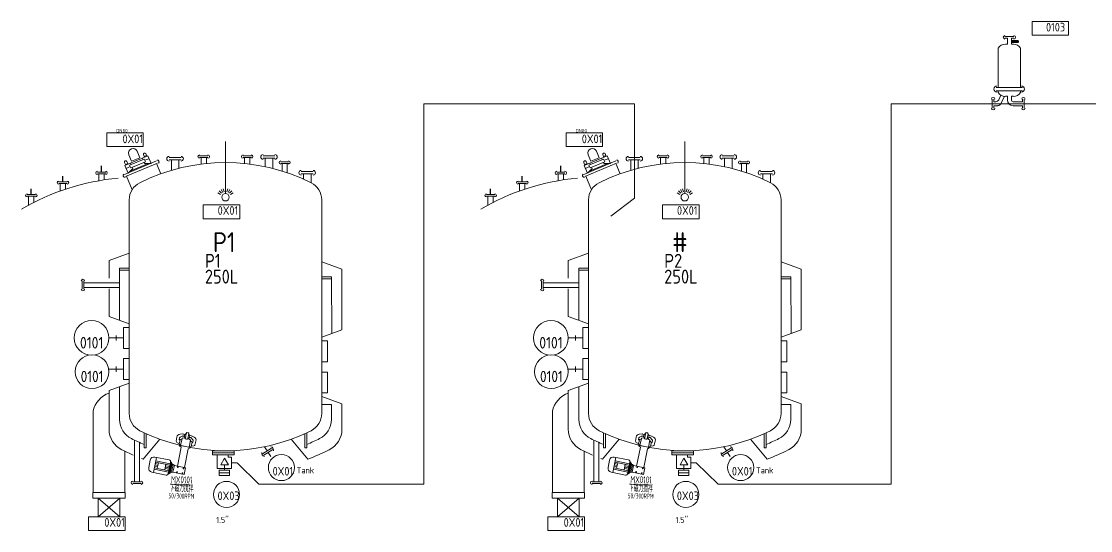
# Model space of a CAD drawing. Header units: millimetres. Extents: x -68339142 to 208, y -167 to 82456658.
# Drawn here: x -68335779 to -68334672, y 82456008 to 82456535 of the extents above; entities that cross this region are included whole.
import ezdxf
from ezdxf.enums import TextEntityAlignment as Align

# ---------------------------------------------------------------- set-up
doc = ezdxf.new("R2010")
doc.units = ezdxf.units.MM
doc.header["$MEASUREMENT"] = 0
for name, color, linetype, lineweight in [('YD_电气部件', 150, 'Continuous', 0), ('YD_设备', 210, 'Continuous', 0), ('图层00物料管路PR', 6, 'Continuous', 15), ('图层01注射用水WFI', 3, 'Continuous', 5), ('图层15动态设备', 7, 'Continuous', 9), ('图层35电气部件', 151, 'Continuous', 0)]:
    doc.layers.add(name, color=color, linetype=linetype, lineweight=lineweight)
doc.styles.add('GB', font='gbenor.shx', dxfattribs={"width": 0.8, "bigfont": 'gbcbig.shx'})
doc.styles.get("Standard").update_dxf_attribs({"font": 'gbenor.shx', "bigfont": 'gbcbig.shx'})

# ---------------------------------------------------------------- blocks, each defined once
blk = doc.blocks.new('液体过滤器1')
at = {"color": 7, "lineweight": 9}
for p, q in [((4.7, -0.1), (-4.5, -0.1)), ((-1.9, -1.9), (-4.5, -1.9)), ((-1.9, -8.2), (-4, -8.2)), ((-1.9, -1.9), (-1.9, -8.2)), ((2.1, -8.2), (2.1, -1.9)), ((4.7, -1.9), (2.1, -1.9)), ((2.1, -4.2), (8.8, -4.2)), ((2.1, -6.3), (3.1, -4.2)), ((9.6, -4.8), (2.1, -4.8)), ((9.6, -5.8), (2.1, -5.8)), ((2.1, -6.3), (8.8, -6.3)), ((4.2, -8.2), (2.1, -8.2)), ((4, -6.3), (3.1, -4.2)), ((4, -6.3), (5, -4.2)), ((5.9, -6.3), (5, -4.2)), ((6.9, -4.2), (5.9, -6.3)), ((7.8, -6.3), (6.9, -4.2)), ((7.8, -6.3), (8.8, -4.2)), ((9.6, -4.8), (8.8, -4.2)), ((9.6, -5.8), (8.8, -6.3)), ((9.6, -4.8), (9.6, -5.8)), ((-11.5, -12.2), (-11.5, -52.9)), ((11.7, -52.9), (11.7, -12.2)), ((13.7, -52.9), (-13.6, -52.9)), ((-17.7, -74.4), (-17.7, -65.1)), ((-15.9, -67.7), (-15.9, -65.1)), ((-13.6, -56.3), (13.7, -56.3)), ((-11.5, -58.1), (-11.5, -56.3)), ((-10.8, -65.7), (-8.7, -60.9)), ((-8.7, -69.8), (-5, -62.1)), ((-4, -62.1), (-1.9, -62.1)), ((-1.9, -65.9), (-1.9, -62.1)), ((2.1, -62.1), (2.1, -66)), ((2.1, -62.1), (4.2, -62.1)), ((11.7, -58.1), (11.7, -56.3)), ((13.6, -67.7), (13.6, -65.1)), ((15.5, -74.4), (15.5, -65.1)), ((-14, -67.7), (-15.9, -67.7)), ((-15.9, -74.4), (-15.9, -71.8)), ((-15.9, -71.8), (-11.9, -71.8)), ((3.9, -67.7), (13.6, -67.7)), ((13.6, -71.8), (3.9, -71.8)), ((13.6, -74.4), (13.6, -71.8))]:
    blk.add_line(p, q, dxfattribs=at)
at = {"color": 1, "linetype": 'ByBlock', "lineweight": 9}
blk.add_lwpolyline([(61.4, 1.1), (23.6, 1.1), (23.6, 15.5), (61.4, 15.5)], close=True, dxfattribs=at)
at = {"color": 7, "lineweight": 9}
for centre, radius, start, end in [((-4.5, -1), 1.81, 90, 270), ((4.7, -1), 1.81, 270, 90), ((-4.4, -16.4), 8.28, 87.2625, 149.5248), ((4.6, -16.4), 8.28, 30.475, 92.7375), ((-12.8, -54.6), 3.1, 90, 270), ((12.6, -54.6), 3.1, 270, 90), ((-16.8, -65.1), 1.81, 0, 180), ((-14, -64.3), 3.46, 270, 335.4952), ((-4.4, -53.9), 8.28, 210.475, 272.7375), ((3.9, -65.9), 5.88, 180, 270), ((3.9, -66), 1.73, 180, 270), ((4.5, -53.9), 8.28, 267.2625, 329.525), ((14.6, -65.1), 1.81, 0, 180), ((-16.8, -74.4), 1.81, 180, 0), ((-11.9, -68.3), 3.46, 270, 334.3918), ((14.6, -74.4), 1.81, 180, 0)]:
    blk.add_arc(centre, radius, start, end, dxfattribs=at)
at = {"color": 1, "linetype": 'ByBlock', "lineweight": 9}
for tag, p, height, flags in [('YQJ_CODE', (24.2, 5), 9, 2), ('YQJ_ITEMID', (12.4, -14.6), 5, 1), ('YQJ_CLASS_NAME', (12.8, -20.1), 5, 1)]:
    blk.add_attdef(tag, p, '', height=height, dxfattribs=dict(at, flags=flags))
for tag, p, height in [('YQJ_NO', (38, 5), 9), ('尺寸', (26.2, -9.8), 6.3)]:
    blk.add_attdef(tag, p, '', height=height, dxfattribs=at)
blk = doc.blocks.new('*U608')
at = {"color": 0, "linetype": 'ByBlock', "lineweight": 9}
for p, q in [((9, -2), (-13.5, -2)), ((-8.6, -18.4), (-8.6, -4.1)), ((-8.6, -4.1), (2.7, -4.1)), ((2.7, -6.6), (2.7, -4.1)), ((6.3, -6.6), (2.7, -6.6)), ((6.3, -18.4), (6.3, -6.6)), ((-8.6, -18.4), (6.3, -18.4)), ((-6.5, -25.5), (-6.5, -20.1)), ((-6.5, -20.1), (4.2, -20.1)), ((-1.1, -20.1), (-1.1, -14.6)), ((4.2, -25.5), (4.2, -20.1)), ((11.9, -12.5), (6.3, -12.5)), ((-6.5, -22.8), (4.2, -22.8)), ((-6.5, -25.5), (4.2, -25.5))]:
    blk.add_line(p, q, dxfattribs=at)
for points in [[(9, 0), (-13.5, 0), (-13.5, -4.1), (9, -4.1)], [(-1, -7.8), (3, -14.6), (-4.9, -14.6)]]:
    blk.add_lwpolyline(points, close=True, dxfattribs=at)
at = {"color": 1, "linetype": 'ByBlock', "lineweight": 9}
blk.add_circle((1.1, -45.2), 13.5, dxfattribs=at)
for tag, p, height, flags in [('YQJ_ITEMID', (12.3, -9.3), 5, 1), ('YQJ_CLASS_NAME', (12.3, -15), 5, 1), ('供电电源', (13.4, -26.4), 5, 1), ('品牌', (13.5, -20.6), 5, 1), ('控制方式', (13.7, -33.1), 5, 1), ('YQJ_CODE', (-5.1, -42.8), 9, 2), ('输出信号类型2', (14, -46.4), 5, 1), ('输出信号类型1', (14.2, -39.4), 5, 1)]:
    blk.add_attdef(tag, p, '', height=height, dxfattribs=dict(at, flags=flags))
for tag, p, height in [('YQJ_NO', (-8.2, -51.1), 9), ('尺寸', (-9.6, -74.7), 6.3)]:
    blk.add_attdef(tag, p, '', height=height, dxfattribs=at)
blk = doc.blocks.new('*U584')
at = {"color": 0}
for p, q in [((2.7, -4.2), (0, 0)), ((-2, -7.2), (7.3, -1.3)), ((-0.9, -8.8), (8.4, -3)), ((3.7, -5.9), (6.4, -10.1))]:
    blk.add_line(p, q, dxfattribs=at)
for centre, start, end in [((0.6, -6.7), 166.5038, 255.8056), ((5.8, -3.4), 348.764, 78.0657)]:
    blk.add_arc(centre, 3.47, start, end, dxfattribs=at)
blk = doc.blocks.new('*U616')
at = {"color": 1, "linetype": 'ByBlock', "lineweight": 9}
blk.add_circle((13.5, 0), 13.5, dxfattribs=at)
at = {"color": 1, "linetype": 'ByBlock', "lineweight": 9, "flags": 1}
for tag, p in [('YQJ_ITEMID', (24.4, 8)), ('YQJ_CLASS_NAME', (24.4, 3.7)), ('供电电源', (24.9, -5.2)), ('品牌', (24.8, -0.7)), ('量程上限', (24.8, -14.9)), ('控制方式', (25, -10)), ('输入信号类型1', (24.6, -25.3)), ('量程下限', (24.6, -20)), ('输入信号类型2', (24.4, -30.5))]:
    blk.add_attdef(tag, p, '', height=5, dxfattribs=at)
at = {"color": 1, "linetype": 'ByBlock', "lineweight": 13}
blk.add_attdef('YQJ_NO', (4.4, -8.3), '', height=9, dxfattribs=at)
at = {"color": 1, "linetype": 'ByBlock', "lineweight": 13, "flags": 2}
blk.add_attdef('YQJ_CODE', (7.2, -0.4), '', height=9, dxfattribs=at)
at = {"color": 1, "linetype": 'ByBlock', "lineweight": 9}
blk.add_attdef('尺寸', (29.4, -6), '', height=6.3, dxfattribs=at)
blk = doc.blocks.new('三层罐')
at = {"linetype": 'ByBlock', "lineweight": 5}
for p, q in [((-47.66, 134.03), (-69.69, 124.68)), ((-47.66, 134.03), (-69.69, 124.68)), ((-30.71, 136.39), (-38.91, 136.39)), ((-30.71, 134.75), (-38.91, 134.75)), ((-37.21, 134.77), (-37.21, 127.59)), ((-32.17, 134.77), (-32.17, 128.95)), ((-12.13, 137.66), (-17.87, 137.66)), ((-12.13, 136.51), (-17.87, 136.51)), ((-16.84, 136.51), (-16.84, 131.83)), ((-13.16, 136.51), (-13.16, 132.25)), ((17.87, 137.66), (12.13, 137.66)), ((17.87, 136.51), (12.13, 136.51)), ((13.16, 136.51), (13.16, 132.25)), ((16.84, 136.51), (16.84, 131.83)), ((25.9, 137.66), (34.1, 137.66)), ((34.1, 136.02), (25.9, 136.02)), ((27.37, 136.02), (27.37, 130.05)), ((32.63, 136.02), (32.63, 128.84)), ((38.13, 133.5), (43.59, 133.5)), ((-82.71, 126.4), (-88.45, 126.4)), ((-47.05, 132.61), (-69.08, 123.26)), ((-47.7, 132.33), (-44.63, 125.19)), ((38.17, 132.26), (43.64, 132.26)), ((39.15, 132.26), (39.15, 127.01)), ((42.66, 132.26), (42.66, 125.87)), ((52.34, 126.72), (60.54, 126.72)), ((-109.32, 119.64), (-115.05, 119.64)), ((-109.32, 118.49), (-115.05, 118.49)), ((-114.02, 118.49), (-114.02, 113.32)), ((-110.35, 118.49), (-110.35, 114.6)), ((-82.71, 125.25), (-88.45, 125.25)), ((-87.42, 125.25), (-87.42, 120.48)), ((-83.74, 125.25), (-83.74, 120.94)), ((-68.43, 123.54), (-64.46, 114.16)), ((60.54, 125.08), (52.34, 125.08)), ((53.81, 125.08), (53.81, 121.52)), ((59.07, 125.08), (59.07, 119.06)), ((-131.17, 110.89), (-136.91, 110.89)), ((-131.17, 109.74), (-136.91, 109.74)), ((-135.88, 109.74), (-135.88, 103.51)), ((-132.2, 109.74), (-132.2, 105.46)), ((-66.45, 107.12), (-66.45, -40.18)), ((66.45, 107.12), (66.45, 107.16)), ((66.45, 107.12), (66.45, -40.18)), ((66.45, 97.55), (66.45, 97.58)), ((-66.45, 70.43), (-80.41, 65.35)), ((-80.41, 65.35), (-80.41, 53.12)), ((-73.1, 60.06), (-73.1, 24.05)), ((-73.1, 60.06), (-66.45, 60.06)), ((66.45, 64.39), (80.41, 59.31)), ((80.41, 59.31), (80.41, 17.45)), ((-73.1, 58.62), (-66.45, 58.62)), ((73.1, 54.01), (66.45, 54.01)), ((73.1, 52.58), (66.45, 52.58)), ((73.1, 54.01), (73.43, 14.91)), ((-99.03, 51.24), (-99.03, 45.5)), ((-97.88, 51.24), (-97.88, 45.5)), ((-97.88, 50.04), (-73.1, 50.04)), ((-97.88, 46.71), (-73.1, 46.71)), ((-80.41, 45.84), (-80.41, 26.71)), ((-66.45, 21.63), (-80.41, 26.71)), ((-70.42, 19.12), (-70.42, 4.69)), ((-66.45, 19.12), (-70.42, 19.12)), ((66.45, 12.37), (80.41, 17.45)), ((66.45, 9.87), (70.42, 9.87)), ((66.45, 9.87), (70.42, 9.87)), ((70.42, 9.87), (70.42, -4.56)), ((70.42, 9.87), (70.42, -4.56)), ((70.42, 9.87), (70.42, -4.56)), ((70.42, 9.87), (70.42, -4.56)), ((-66.45, 4.69), (-70.42, 4.69)), ((-70.42, -16.83), (-70.42, -2.4)), ((-66.45, -2.4), (-70.42, -2.4)), ((66.45, -4.56), (70.42, -4.56)), ((66.45, -4.56), (70.42, -4.56)), ((66.45, -11.66), (70.42, -11.66)), ((66.45, -11.66), (70.42, -11.66)), ((70.42, -26.09), (70.42, -11.66)), ((70.42, -26.09), (70.42, -11.66)), ((70.42, -26.09), (70.42, -11.66)), ((70.42, -26.09), (70.42, -11.66)), ((-66.45, -19.34), (-80.41, -24.42)), ((-73.1, -21.76), (-73.1, -44.49)), ((-66.45, -16.83), (-70.42, -16.83)), ((-80.41, -24.42), (-80.41, -50.99)), ((66.45, -26.09), (70.42, -26.09)), ((66.45, -26.09), (70.42, -26.09)), ((66.45, -28.6), (80.41, -33.68)), ((-80.41, -35.63), (-80.41, -50.95)), ((-73.1, -35.97), (-73.1, -44.46)), ((66.45, -34.01), (73.1, -34.01)), ((73.1, -34.01), (73.1, -44.46)), ((73.1, -34.01), (73.1, -44.46)), ((80.41, -33.68), (80.41, -50.95)), ((-91.38, -38.68), (-91.38, -94.86)), ((66.45, -40.18), (66.45, -40.21)), ((66.45, -40.18), (66.45, -40.21)), ((-80.41, -50.95), (-80.41, -50.99)), ((-62.79, -87.49), (-62.79, -58.65)), ((-45.42, -57.96), (-56.76, -71.8)), ((-56.22, -53.49), (-56.22, -64.03)), ((-54.81, -54.14), (-54.81, -64.03)), ((45.42, -57.96), (56.76, -71.8)), ((54.81, -54.14), (54.81, -64.03)), ((56.22, -53.49), (56.22, -64.03)), ((-69.43, -66.39), (-69.43, -94.86)), ((-59.46, -87.49), (-59.46, -60.16)), ((-56.22, -64.03), (-54.81, -64.03)), ((56.22, -64.03), (54.81, -64.03)), ((-58.26, -87.49), (-64, -87.49)), ((-58.4, -87.49), (-63.86, -87.49)), ((-62.79, -87.49), (-59.46, -87.49)), ((-69.32, -94.86), (-91.49, -94.86)), ((-91.49, -94.86), (-91.49, -98.67)), ((-69.43, -94.86), (-91.38, -94.86)), ((-69.32, -94.86), (-69.32, -98.67)), ((-58.26, -88.64), (-64, -88.64)), ((-69.32, -98.67), (-91.49, -98.67))]:
    blk.add_line(p, q, dxfattribs=at)
for p, q in [((-85.58, 126.4), (-85.58, 130.58)), ((-112.18, 119.64), (-112.18, 123.51)), ((-134.04, 110.89), (-134.04, 114.76))]:
    blk.add_line(p, q)
for centre, radius, start, end in [((0, 0), 132.9, 63.6122, 116.3878), ((-47.18, 133.39), 1.31, 315.7008, 90.2992), ((-38.91, 135.57), 1.61, 90, 270), ((-30.71, 135.57), 1.61, 270, 90), ((-17.87, 137.08), 1.12, 90, 270), ((-12.13, 137.08), 1.12, 270, 90), ((12.13, 137.08), 1.12, 90, 270), ((17.87, 137.08), 1.12, 270, 90), ((25.9, 136.84), 1.61, 90, 270), ((34.1, 136.84), 1.61, 270, 90), ((38.13, 132.95), 1.07, 90, 270), ((43.59, 132.95), 1.07, 270, 90), ((-88.45, 125.83), 1.12, 90, 270), ((-82.71, 125.83), 1.12, 270, 90), ((52.34, 125.9), 1.61, 90, 270), ((60.54, 125.9), 1.61, 270, 90), ((-115.05, 119.07), 1.12, 90, 270), ((-109.32, 119.07), 1.12, 270, 90), ((-69.32, 124), 1.31, 135.7008, 270.2992), ((-53.16, 107.15), 13.29, 116.3878, 180), ((53.16, 107.15), 13.29, 0, 63.6122), ((-136.91, 110.31), 1.12, 90, 270), ((-131.17, 110.31), 1.12, 270, 90), ((-98.45, 51.24), 1.12, 0, 180), ((-98.45, 45.5), 1.12, 180, 0), ((-74.67, -42.2), 17.08, 109.6329, 168.09592), ((-53.16, -40.21), 13.29, 180, 243.6122), ((-53.16, -40.21), 13.29, 180, 243.6122), ((53.16, -40.21), 13.29, 296.3878, 0), ((-64.33, -50.99), 16.08, 180, 243.6122), ((-58.48, -44.49), 14.62, 180, 243.6122), ((58.48, -44.49), 14.62, 296.3878, 0), ((64.33, -50.99), 16.08, 296.3878, 0), ((0, 73.38), 146.19, 243.6122, 247.38373), ((0, 66.94), 132.9, 243.6122, 296.3878), ((0, 73.38), 146.19, 292.61627, 296.3878), ((0, 78.66), 160.81, 243.6122, 246.69135), ((0, 78.66), 160.81, 290.66691, 296.3878), ((0, 78.66), 160.81, 248.87914, 249.33309), ((-64, -88.07), 1.12, 90, 270), ((-58.26, -88.07), 1.12, 270, 90)]:
    blk.add_arc(centre, radius, start, end, dxfattribs=at)
at = {"lineweight": 9}
blk.add_arc((-59.81, -36.64), 159.47, 95.15932, 120.56744, dxfattribs=at)
at = {"color": 1, "linetype": 'ByBlock', "lineweight": 9, "flags": 2}
blk.add_attdef('YQJ_CODE', (-16.08, 71.07), '', height=13.75, dxfattribs=at)
at = {"color": 1, "linetype": 'ByBlock', "lineweight": 9}
for tag, p, height in [('YQJ_NO', (-8.64, 71.12), 13.75), ('名称', (-14.15, 60.31), 9.62), ('规格', (-14.21, 49.41), 9.62), ('压力', (-13.99, 37.55), 9.62)]:
    blk.add_attdef(tag, p, '', height=height, dxfattribs=at)
blk = doc.blocks.new('*U593')
at = {"color": 7}
for p, q in [((-14.8, 1.9), (8.9, 12)), ((8.9, 12), (12.3, 4)), ((-14.8, 1.9), (-11.4, -6.1)), ((-9.3, 0.8), (-13.5, -1)), ((9.3, 4), (-9.3, -4)), ((-9, 4.4), (-8.3, 2.8)), ((-7.2, 0.1), (-6.6, -1.2)), ((3.1, 9.5), (3.8, 8)), ((4.9, 5.3), (5.5, 4)), ((12.3, 4), (5.5, 4)), ((10.1, 9), (5.9, 7.3)), ((-11.4, -6.1), (-6.6, -1.2))]:
    blk.add_line(p, q, dxfattribs=at)
at = {"color": 1, "linetype": 'ByBlock', "lineweight": 9}
blk.add_lwpolyline([(-33.6, 35.9), (4.2, 35.9), (4.2, 21.5), (-33.6, 21.5)], close=True, dxfattribs=at)
at = {"color": 7}
for points in [[(-10.7, 13.1), (-7.8, 6.4), (0.8, 10), (-2, 16.8)], [(4.4, 13.2), (5.2, 11.3), (7.6, 12.3), (6.8, 14.2)], [(-15.1, 5), (-14.3, 3.1), (-11.8, 4.1), (-12.6, 6)]]:
    blk.add_lwpolyline(points, dxfattribs=at)
blk.add_lwpolyline([(-8.7, -0.5), (6.5, 5.9), (5.3, 8.6), (-9.9, 2.2)], close=True, dxfattribs=at)
for centre, major_axis in [((-6.3, 15), (-4.31, -1.83)), ((5.6, 13.7), (-1.21, -0.51)), ((-13.9, 5.5), (-1.21, -0.51))]:
    blk.add_ellipse(centre, major_axis=major_axis, ratio=0.951302, start_param=3.141593, end_param=6.283185, dxfattribs=at)
at = {"color": 1, "linetype": 'ByBlock', "lineweight": 9}
for tag, p, height, flags in [('YQJ_CODE', (-31, 25.1), 9, 2), ('YQJ_ITEMID', (12.3, -9.3), 5, 1), ('YQJ_CLASS_NAME', (12.3, -15), 5, 1), ('供电电源', (13.4, -26.4), 5, 1), ('品牌', (13.5, -20.6), 5, 1), ('控制方式', (13.7, -33.1), 5, 1), ('输出信号类型2', (14, -46.4), 5, 1), ('输出信号类型1', (14.2, -39.4), 5, 1)]:
    blk.add_attdef(tag, p, '', height=height, dxfattribs=dict(at, flags=flags))
for tag, p, height in [('尺寸', (-23.7, 36.3), 3.5), ('YQJ_NO', (-17.3, 25), 9)]:
    blk.add_attdef(tag, p, '', height=height, dxfattribs=at)
blk = doc.blocks.new('*U594')
at = {"color": 7, "linetype": 'ByBlock', "lineweight": 9}
for p, q in [((11.1, -19.2), (-11.1, 0)), ((-11.1, 0), (-11.1, -19.2)), ((-11.1, 0), (11.1, 0)), ((11.1, 0), (-11.1, -19.2)), ((11.1, 0), (11.1, -19.2))]:
    blk.add_line(p, q, dxfattribs=at)
at = {"color": 0, "linetype": 'ByBlock', "lineweight": 9}
blk.add_line((11.1, -19.2), (-11.1, -19.2), dxfattribs=at)
at = {"color": 1, "linetype": 'ByBlock', "lineweight": 9}
blk.add_lwpolyline([(-21.1, -33.6), (16.7, -33.6), (16.7, -19.2), (-21.1, -19.2)], close=True, dxfattribs=at)
for tag, p, height, flags in [('YQJ_ITEMID', (12.1, -11.3), 5, 1), ('YQJ_CODE', (-19.9, -29.4), 9, 2), ('YQJ_CLASS_NAME', (12.5, -16.7), 5, 1)]:
    blk.add_attdef(tag, p, '', height=height, dxfattribs=dict(at, flags=flags))
blk.add_attdef('YQJ_NO', (-4.8, -29.6), '', height=9, dxfattribs=at)
blk = doc.blocks.new('*U572')
at = {"color": 0}
for p, q in [((0, 0), (-15, 0)), ((-7.4, -2.7), (-7.4, 2.6))]:
    blk.add_line(p, q, dxfattribs=at)
blk = doc.blocks.new('U815')
at = {"layer": 'YD_电气部件'}
for p, q in [((-1.16, 6.41), (-2.67, 6.29)), ((-1.08, 6.42), (-1.15, 6.41)), ((-1, 6.4), (-1.08, 6.42)), ((-0.21, 6.25), (-1, 6.4)), ((-0.21, 6.25), (-0.46, 4.89)), ((0.2, 6.24), (-0.14, 6.3)), ((0.59, 6.75), (0.16, 4.42)), ((0.24, 6.44), (0.2, 6.24)), ((0.24, 6.44), (0.27, 6.46)), ((0.53, 6.41), (0.27, 6.46)), ((0.59, 6.75), (0.7, 6.82)), ((0.7, 6.82), (0.75, 7.14)), ((0.75, 7.14), (0.82, 7.18)), ((0.82, 7.18), (1.29, 7.1)), ((1.77, 7.01), (1.29, 7.1)), ((1.83, 6.53), (1.41, 4.19)), ((1.76, 6.63), (1.81, 6.94)), ((1.83, 6.53), (1.76, 6.63)), ((1.81, 6.94), (1.77, 7.01)), ((1.77, 6.19), (2.02, 6.14)), ((2.05, 6.11), (2.01, 5.91)), ((2.01, 5.91), (2.35, 5.85)), ((2.05, 6.11), (2.02, 6.14)), ((2.4, 5.78), (2.16, 4.41)), ((2.4, 5.78), (3.2, 5.64)), ((3.2, 5.64), (3.28, 5.62)), ((3.28, 5.62), (3.34, 5.59)), ((3.34, 5.59), (4.72, 4.95)), ((-4.26, 4.73), (-4.49, 2.57)), ((-3.13, 1.49), (-4.16, 1.99)), ((-3.13, 1.49), (-2.96, 1.45)), ((-2.72, 2.73), (-3.02, 1.15)), ((-2.84, 2.07), (-3.02, 1.15)), ((-2.1, 0.98), (-3.02, 1.15)), ((-3.02, 1.15), (-2.1, 0.98)), ((-2.86, 4.35), (-3, 3.59)), ((-2.86, 3.39), (-2.61, 3.34)), ((-2.76, 0.27), (-2.72, 0.5)), ((-2.76, 0.27), (-1.89, -0.49)), ((-2.59, 3.45), (-2.72, 2.73)), ((2.72, -0.5), (-2.72, 0.5)), ((-2.59, 3.45), (-2.61, 3.34)), ((-2.59, 3.45), (-1.88, 3.74)), ((-1.36, 5.3), (-2.53, 4.77)), ((-2.21, 0.4), (-1.53, 4.08)), ((-1.6, 3.68), (-1.88, 3.74)), ((-0.13, 4.47), (-1.44, 4.17)), ((-1.2, 5.38), (-1.36, 5.3)), ((-1.02, 5.34), (-1.2, 5.38)), ((-0.4, 5.23), (-1.02, 5.34)), ((-0.09, 4.82), (-0.46, 4.89)), ((-0.13, 4.47), (-0.08, 4.7)), ((0.16, 4.42), (-0.13, 4.47)), ((-0.08, 4.7), (-0.07, 4.78)), ((0.07, 3.96), (0.16, 4.42)), ((0.07, 3.96), (0.7, 3.84)), ((1.33, 3.73), (0.7, 3.84)), ((1.33, 3.73), (1.41, 4.19)), ((1.41, 4.19), (1.7, 4.14)), ((1.7, 4.14), (1.74, 4.37)), ((1.7, 4.14), (2.82, 3.39)), ((1.74, 4.37), (1.75, 4.45)), ((1.79, 4.48), (2.16, 4.41)), ((2.21, -0.4), (2.87, 3.28)), ((2.22, 4.75), (2.84, 4.64)), ((2.31, 0.17), (3.23, 0.01)), ((3.23, 0.01), (2.31, 0.17)), ((2.8, 2.88), (3.08, 2.83)), ((2.84, 4.64), (3.02, 4.61)), ((3.02, 4.61), (3.15, 4.48)), ((3.64, 2.32), (3.08, 2.83)), ((3.15, 4.48), (4.05, 3.57)), ((3.51, 1.59), (3.23, 0.01)), ((3.39, 0.93), (3.23, 0.01)), ((3.45, 0.29), (3.28, 0.32)), ((3.45, 0.29), (4.6, 0.39)), ((3.64, 2.32), (3.51, 1.59)), ((3.64, 2.32), (3.62, 2.2)), ((3.87, 2.16), (3.62, 2.2)), ((4.21, 3.06), (4.08, 2.3)), ((5.66, 2.92), (5.11, 0.81)), ((-3.65, -10.3), (-1.89, -0.49)), ((0.05, -10.97), (1.82, -1.15)), ((2.68, -0.72), (1.82, -1.15)), ((2.68, -0.72), (2.72, -0.5)), ((-14.54, -6.02), (-15.97, -13.89)), ((-13.87, -10.95), (-15.39, -10.67)), ((-15.34, -5.87), (-7.92, -7.22)), ((-13.74, -10.23), (-15.26, -9.95)), ((-13.61, -9.51), (-15.12, -9.23)), ((-7.47, -9.88), (-14.99, -8.51)), ((-7.34, -9.16), (-14.86, -7.79)), ((-13.48, -8.79), (-14.01, -11.67)), ((-7.74, -11.32), (-9.83, -10.94)), ((-7.6, -10.6), (-9.7, -10.22)), ((-7.18, -8.29), (-8.29, -14.36)), ((-7.8, -14.45), (-6.69, -8.38)), ((-7.24, -8.28), (-6.75, -8.37)), ((-7.22, -14.05), (-6.29, -8.96)), ((-6.78, -8.87), (-6.29, -8.96)), ((-6.63, -13.64), (-5.89, -9.54)), ((-6.38, -9.45), (-5.89, -9.54)), ((-5.21, -10.01), (-5.89, -9.54)), ((-3.53, -10.83), (-3.13, -10.9)), ((-3.37, -11.06), (-3.3, -10.67)), ((-8.13, -13.48), (-15.65, -12.11)), ((-8, -12.76), (-15.52, -11.39)), ((-7.87, -12.04), (-9.96, -11.66)), ((-8.29, -14.36), (-7.8, -14.45)), ((-7.71, -13.96), (-7.22, -14.05)), ((-7.13, -13.55), (-6.63, -13.64)), ((-5.83, -13.44), (-6.63, -13.64)), ((-3.97, -13.27), (-3.58, -13.34)), ((-3.74, -13.11), (-3.81, -13.51)), ((-0.72, -13.87), (-1.11, -13.79)), ((-0.88, -13.63), (-0.95, -14.03)), ((-0.27, -11.42), (-0.66, -11.35)), ((-0.5, -11.58), (-0.43, -11.19))]:
    blk.add_line(p, q, dxfattribs=at)
at = {"layer": 'YD_电气部件', "ltscale": 0.6}
for p, q in [((-17.73, -7.52), (-18.43, -11.35)), ((-10.09, -12.38), (-9.57, -9.5)), ((-16.77, -13.74), (-9.35, -15.09))]:
    blk.add_line(p, q, dxfattribs=at)
at = {"layer": 'YD_电气部件', "color": 0}
blk.add_line((-5.12, -19.82), (2.76, -19.82), dxfattribs=at)
at = {"layer": 'YD_电气部件'}
blk.add_lwpolyline([(0.61, -11.07), (-5.21, -10.01), (-5.83, -13.44), (-0.02, -14.5)], close=True, dxfattribs=at)
for centre in [(-3.33, -10.86), (-3.78, -13.31), (-0.91, -13.83), (-0.47, -11.39)]:
    blk.add_circle(centre, 0.2, dxfattribs=at)
for centre, radius, start, end in [((-2.53, 4.56), 1.74, 94.4502, 174.4502), ((-1.11, 5.83), 0.58, 79.4502, 94.4502), ((-0.15, 6.24), 0.058, 79.4502, 169.4502), ((2.34, 5.79), 0.058, 349.8671, 79.8671), ((3.1, 5.07), 0.58, 64.8671, 79.8671), ((-3.91, 2.51), 0.58, 174.4502, 244.4502), ((-2.83, 3.56), 0.174, 169.4502, 259.4502), ((-2.29, 4.24), 0.58, 114.4502, 169.4502), ((-1.41, 4.06), 0.116, 104.4502, 169.4502), ((-0.1, 4.79), 0.029, 349.4502, 79.4502), ((1.78, 4.45), 0.029, 79.8671, 169.8671), ((2.75, 3.3), 0.116, 349.8671, 54.8671), ((3.91, 2.33), 0.174, 259.8671, 349.8671), ((3.64, 3.16), 0.58, 349.8671, 44.8671), ((4.55, 0.97), 0.58, 274.8671, 344.8671), ((3.98, 3.37), 1.74, 344.8671, 64.8671)]:
    blk.add_arc(centre, radius, start, end, dxfattribs=at)
at = {"layer": 'YD_电气部件', "ltscale": 0.6}
for centre, radius, start, end in [((-15.71, -7.89), 2.06, 79.6587, 169.6587), ((-8.08, -8.12), 0.914, 349.6587, 79.6587), ((-16.4, -11.72), 2.06, 169.6587, 259.6587), ((-9.19, -14.19), 0.914, 259.6587, 349.6587)]:
    blk.add_arc(centre, radius, start, end, dxfattribs=at)
at = {"layer": 'YD_电气部件', "color": 0, "style": 'GB', "width": 0.7}
blk.add_attdef('位号', text='', height=3.5, dxfattribs=at).set_placement((-1.21, -15.51), align=Align.TOP_CENTER)
for tag, height, p in [('名称', 3.5, (-1.18, -21.86)), ('规格', 2.62, (-1.18, -25.73))]:
    blk.add_attdef(tag, text='', height=height, dxfattribs=at).set_placement(p, align=Align.MIDDLE_CENTER)
blk = doc.blocks.new('*U66')
at = {"color": 1, "linetype": 'ByBlock', "lineweight": 9}
blk.add_circle((-13.5, 0), 13.5, dxfattribs=at)
at = {"color": 1, "linetype": 'ByBlock', "lineweight": 13, "flags": 2}
blk.add_attdef('YQJ_CODE', (-19.96, 0.6), '', height=9, dxfattribs=at)
at = {"color": 1, "linetype": 'ByBlock', "lineweight": 9, "flags": 1}
for tag, p in [('YQJ_ITEMID', (24.92, 7.98)), ('YQJ_CLASS_NAME', (24.93, 3.68)), ('供电电源', (25.44, -5.23)), ('品牌', (25.35, -0.69)), ('控制方式', (25.57, -9.99)), ('量程下限', (25.17, -19.97)), ('量程上限', (25.3, -14.93)), ('输入信号类型2', (24.95, -30.48)), ('输入信号类型1', (25.12, -25.29))]:
    blk.add_attdef(tag, p, '', height=5, dxfattribs=at)
at = {"color": 1, "linetype": 'ByBlock', "lineweight": 13}
blk.add_attdef('YQJ_NO', (-22.58, -8.26), '', height=9, dxfattribs=at)
at = {"color": 1, "linetype": 'ByBlock', "lineweight": 9}
blk.add_attdef('尺寸', (-8.5, -12.82), '', height=6.3, dxfattribs=at)
blk = doc.blocks.new('氧气浓度仪')
at = {"color": 1, "linetype": 'ByBlock', "lineweight": 9}
blk.add_circle((-13.5, 0), 13.5, dxfattribs=at)
at = {"color": 1, "linetype": 'ByBlock', "lineweight": 13, "flags": 2}
blk.add_attdef('YQJ_CODE', (-19.96, 0.6), '', height=9, dxfattribs=at)
at = {"color": 1, "linetype": 'ByBlock', "lineweight": 9, "flags": 1}
for tag, p in [('YQJ_ITEMID', (24.92, 7.98)), ('YQJ_CLASS_NAME', (24.93, 3.68)), ('供电电源', (25.44, -5.23)), ('品牌', (25.35, -0.69)), ('控制方式', (25.57, -9.99)), ('量程下限', (25.17, -19.97)), ('量程上限', (25.3, -14.93)), ('输入信号类型2', (24.95, -30.48)), ('输入信号类型1', (25.12, -25.29))]:
    blk.add_attdef(tag, p, '', height=5, dxfattribs=at)
at = {"color": 1, "linetype": 'ByBlock', "lineweight": 13}
blk.add_attdef('YQJ_NO', (-22.58, -8.26), '', height=9, dxfattribs=at)
at = {"color": 1, "linetype": 'ByBlock', "lineweight": 9}
blk.add_attdef('尺寸', (-11.61, -20.93), '', height=6.3, dxfattribs=at)
blk = doc.blocks.new('*U591')
at = {"color": 7, "linetype": 'ByBlock', "lineweight": 9}
for p, q in [((0, 0), (0, -7.6)), ((-5.1, -8.6), (-7.9, -6.9)), ((-4.1, -7.4), (-6.5, -5)), ((-2.9, -6.5), (-4.6, -3.6)), ((-1.5, -5.9), (-2.4, -2.7)), ((1.5, -5.9), (2.4, -2.7)), ((2.9, -6.5), (4.6, -3.6)), ((4.1, -7.4), (6.5, -5)), ((5.1, -8.6), (7.9, -6.9))]:
    blk.add_line(p, q, dxfattribs=at)
at = {"color": 1, "linetype": 'ByBlock', "lineweight": 9}
blk.add_lwpolyline([(-23, -33.8), (14.8, -33.8), (14.8, -19.4), (-23, -19.4)], close=True, dxfattribs=at)
at = {"color": 7, "linetype": 'ByBlock', "lineweight": 9}
blk.add_circle((0, -11.5), 3.92, dxfattribs=at)
at = {"color": 1, "linetype": 'ByBlock', "lineweight": 9}
for tag, p, height, flags in [('YQJ_ITEMID', (12, -13.8), 5, 1), ('YQJ_CODE', (-20.6, -29.6), 9, 2), ('YQJ_CLASS_NAME', (12.4, -19.2), 5, 1)]:
    blk.add_attdef(tag, p, '', height=height, dxfattribs=dict(at, flags=flags))
blk.add_attdef('YQJ_NO', (-8.1, -29.8), '', height=9, dxfattribs=at)

msp = doc.modelspace()

# ---------------------------------------------------------------- linework, layer by layer
at = {"layer": '图层00物料管路PR', "color": 6}
for p, q in [((-68335362.36751, 82456055.75891), (-68335362.36751, 82456449.5428)), ((-68335144.49112, 82456449.5428), (-68335362.36751, 82456449.5428)), ((-68335144.49112, 82456449.5428), (-68335144.49112, 82456351.91229)), ((-68334878.74172, 82456055.75891), (-68334878.74172, 82456449.5428)), ((-68334419.03692, 82456449.5428), (-68334878.74172, 82456449.5428)), ((-68335144.49112, 82456351.91229), (-68335168.78216, 82456333.04967)), ((-68335555.9788, 82456077.78899), (-68335533.42053, 82456055.75891)), ((-68335080.3468, 82456077.78899), (-68335057.78853, 82456055.75891)), ((-68335362.36751, 82456055.75891), (-68335533.42053, 82456055.75891)), ((-68334878.74172, 82456055.75891), (-68335057.78853, 82456055.75891))]:
    msp.add_line(p, q, dxfattribs=at)
at = {"layer": '图层01注射用水WFI', "color": 3}
for p, q in [((-68335567.90651, 82456364.27174), (-68335567.91164, 82456410.50415)), ((-68335092.27451, 82456364.27174), (-68335092.27964, 82456410.50415))]:
    msp.add_line(p, q, dxfattribs=at)

# ---------------------------------------------------------------- block references
ref = msp.add_blockref('液体过滤器1', (-68334756.22671, 82456519.30015))
ref.add_attrib('YQJ_NO', '0103', (-68334718.22017, 82456524.27397), dxfattribs={"color": 1, "linetype": 'ByBlock', "lineweight": 9, "height": 9})
ref = msp.add_blockref('三层罐', (-68335567.91164, 82456189.20514), dxfattribs=dict(xscale=1.5, yscale=1.5, zscale=1.5))
ref.add_attrib('YQJ_NO', 'P1', (-68335580.87679, 82456295.88602), dxfattribs={"color": 1, "linetype": 'ByBlock', "lineweight": 9, "height": 20.625})
ref.add_attrib('名称', 'P1', (-68335589.14028, 82456279.66874), dxfattribs={"color": 1, "linetype": 'ByBlock', "lineweight": 9, "height": 14.4375})
ref.add_attrib('规格', '250L', (-68335589.22763, 82456263.32306), dxfattribs={"color": 1, "linetype": 'ByBlock', "lineweight": 9, "height": 14.4375})
ref = msp.add_blockref('三层罐', (-68335092.27964, 82456189.20514), dxfattribs=dict(xscale=1.5, yscale=1.5, zscale=1.5))
ref.add_attrib('YQJ_NO', '#', (-68335105.24479, 82456295.88602), dxfattribs={"color": 1, "linetype": 'ByBlock', "lineweight": 9, "height": 20.625})
ref.add_attrib('名称', 'P2', (-68335113.50829, 82456279.66874), dxfattribs={"color": 1, "linetype": 'ByBlock', "lineweight": 9, "height": 14.4375})
ref.add_attrib('规格', '250L', (-68335113.59564, 82456263.32306), dxfattribs={"color": 1, "linetype": 'ByBlock', "lineweight": 9, "height": 14.4375})
ref = msp.add_blockref('氧气浓度仪', (-68335688.54597, 82456207.06735), dxfattribs=dict(xscale=1.331, yscale=1.331, zscale=1.331))
ref.add_attrib('YQJ_NO', '0101', (-68335718.60062, 82456196.07268), dxfattribs={"color": 1, "linetype": 'ByBlock', "lineweight": 13, "height": 11.979})
ref = msp.add_blockref('氧气浓度仪', (-68335212.91397, 82456207.06735), dxfattribs=dict(xscale=1.331, yscale=1.331, zscale=1.331))
ref.add_attrib('YQJ_NO', '0101', (-68335242.96862, 82456196.07268), dxfattribs={"color": 1, "linetype": 'ByBlock', "lineweight": 13, "height": 11.979})
at = {"layer": '图层00物料管路PR', "color": 6}
ref = msp.add_blockref('U815', (-68335609.97823, 82456094.74282), dxfattribs=dict(at, xscale=2, yscale=2, zscale=2, rotation=358.6127638891399))
ref.add_attrib('位号', 'MX0101', dxfattribs={"layer": 'YD_设备', "height": 7, "rotation": 358.61276389, "style": 'GB', "width": 0.7}).set_placement((-68335613.15686, 82456063.79445), align=Align.TOP_CENTER)
ref.add_attrib('名称', '下磁力搅拌', dxfattribs={"layer": 'YD_设备', "height": 7, "rotation": 358.61276389, "style": 'GB', "width": 0.7}).set_placement((-68335613.39272, 82456051.09602), align=Align.MIDDLE_CENTER)
ref.add_attrib('规格', '50/300RPM', dxfattribs={"layer": 'YD_设备', "height": 5.25, "rotation": 358.61276389, "style": 'GB', "width": 0.7}).set_placement((-68335613.57997, 82456043.36367), align=Align.MIDDLE_CENTER)
ref = msp.add_blockref('U815', (-68335134.34623, 82456094.74282), dxfattribs=dict(at, xscale=2, yscale=2, zscale=2, rotation=358.6127638891399))
ref.add_attrib('位号', 'MX0101', dxfattribs={"layer": 'YD_设备', "height": 7, "rotation": 358.61276389, "style": 'GB', "width": 0.7}).set_placement((-68335137.52487, 82456063.79445), align=Align.TOP_CENTER)
ref.add_attrib('名称', '下磁力搅拌', dxfattribs={"layer": 'YD_设备', "height": 7, "rotation": 358.61276389, "style": 'GB', "width": 0.7}).set_placement((-68335137.76072, 82456051.09602), align=Align.MIDDLE_CENTER)
ref.add_attrib('规格', '50/300RPM', dxfattribs={"layer": 'YD_设备', "height": 5.25, "rotation": 358.61276389, "style": 'GB', "width": 0.7}).set_placement((-68335137.94798, 82456043.36367), align=Align.MIDDLE_CENTER)
ref = msp.add_blockref('*U608', (-68335567.91164, 82456090.254), dxfattribs=at)
ref.add_attrib('YQJ_NO', '0X03', (-68335576.13046, 82456039.12468), dxfattribs={"layer": '0', "color": 1, "linetype": 'ByBlock', "lineweight": 9, "height": 9})
ref.add_attrib('尺寸', "1.5''", (-68335577.512, 82456015.50447), dxfattribs={"layer": '0', "color": 1, "linetype": 'ByBlock', "lineweight": 9, "height": 6.3})
ref = msp.add_blockref('*U608', (-68335092.27964, 82456090.254), dxfattribs=at)
ref.add_attrib('YQJ_NO', '0X03', (-68335100.49846, 82456039.12468), dxfattribs={"layer": '0', "color": 1, "linetype": 'ByBlock', "lineweight": 9, "height": 9})
ref.add_attrib('尺寸', "1.5''", (-68335101.88, 82456015.50447), dxfattribs={"layer": '0', "color": 1, "linetype": 'ByBlock', "lineweight": 9, "height": 6.3})
at = {"layer": '图层01注射用水WFI', "color": 3}
ref = msp.add_blockref('*U591', (-68335567.90651, 82456364.27174), dxfattribs=at)
ref.add_attrib('YQJ_NO', '0X01 ', (-68335576.0154, 82456334.51862), dxfattribs={"layer": '0', "color": 1, "linetype": 'ByBlock', "lineweight": 9, "height": 9})
ref = msp.add_blockref('*U591', (-68335092.27451, 82456364.27174), dxfattribs=at)
ref.add_attrib('YQJ_NO', '0X01 ', (-68335100.3834, 82456334.51862), dxfattribs={"layer": '0', "color": 1, "linetype": 'ByBlock', "lineweight": 9, "height": 9})
at = {"layer": '图层15动态设备', "color": 1, "linetype": 'ByBlock', "lineweight": 9}
ref = msp.add_blockref('*U66', (-68335688.54597, 82456172.07268), dxfattribs=dict(at, xscale=1.298545213470121, yscale=1.298545213470121, zscale=1.298545213470121))
ref.add_attrib('YQJ_NO', '0101', (-68335717.86778, 82456161.3461), dxfattribs={"layer": '0', "color": 1, "linetype": 'ByBlock', "lineweight": 13, "height": 11.686907})
ref = msp.add_blockref('*U66', (-68335212.91397, 82456172.07268), dxfattribs=dict(at, xscale=1.298545213470121, yscale=1.298545213470121, zscale=1.298545213470121))
ref.add_attrib('YQJ_NO', '0101', (-68335242.23578, 82456161.3461), dxfattribs={"layer": '0', "color": 1, "linetype": 'ByBlock', "lineweight": 13, "height": 11.686907})
at = {"layer": '图层35电气部件'}
ref = msp.add_blockref('*U593', (-68335657.30774, 82456383.64065), dxfattribs=at)
ref.add_attrib('YQJ_NO', '0X01', (-68335674.57613, 82456408.644), dxfattribs={"layer": '0', "color": 1, "linetype": 'ByBlock', "lineweight": 9, "height": 9})
ref.add_attrib('尺寸', 'DN80', (-68335681.01482, 82456419.91811), dxfattribs={"layer": '0', "color": 1, "linetype": 'ByBlock', "lineweight": 9, "height": 3.5})
ref = msp.add_blockref('*U593', (-68335181.67574, 82456383.64065), dxfattribs=at)
ref.add_attrib('YQJ_NO', '0X01', (-68335198.94413, 82456408.644), dxfattribs={"layer": '0', "color": 1, "linetype": 'ByBlock', "lineweight": 9, "height": 9})
ref.add_attrib('尺寸', 'DN80', (-68335205.38283, 82456419.91811), dxfattribs={"layer": '0', "color": 1, "linetype": 'ByBlock', "lineweight": 9, "height": 3.5})
for name, p in [('*U572', (-68335673.54597, 82456207.06735)), ('*U572', (-68335197.91397, 82456207.06735)), ('*U572', (-68335673.54597, 82456174.77783)), ('*U572', (-68335197.91397, 82456174.77783)), ('*U584', (-68335527.42152, 82456094.40917)), ('*U584', (-68335051.78952, 82456094.40917))]:
    msp.add_blockref(name, p, dxfattribs=at)
ref = msp.add_blockref('*U616', (-68335523.52512, 82456072.82242), dxfattribs=at)
ref.add_attrib('YQJ_NO', '0X01', (-68335519.10563, 82456064.56196), dxfattribs={"layer": '0', "color": 1, "linetype": 'ByBlock', "lineweight": 13, "height": 9})
ref.add_attrib('尺寸', 'Tank', (-68335494.16601, 82456066.85544), dxfattribs={"layer": '0', "color": 1, "linetype": 'ByBlock', "lineweight": 9, "height": 6.3})
ref = msp.add_blockref('*U616', (-68335047.89313, 82456072.82242), dxfattribs=at)
ref.add_attrib('YQJ_NO', '0X01', (-68335043.47363, 82456064.56196), dxfattribs={"layer": '0', "color": 1, "linetype": 'ByBlock', "lineweight": 13, "height": 9})
ref.add_attrib('尺寸', 'Tank', (-68335018.53401, 82456066.85544), dxfattribs={"layer": '0', "color": 1, "linetype": 'ByBlock', "lineweight": 9, "height": 6.3})
ref = msp.add_blockref('*U594', (-68335688.52196, 82456041.20095), dxfattribs=at)
ref.add_attrib('YQJ_NO', '0X01 ', (-68335693.37173, 82456011.60251), dxfattribs={"layer": '0', "color": 1, "linetype": 'ByBlock', "lineweight": 9, "height": 9})
ref = msp.add_blockref('*U594', (-68335212.88997, 82456041.20095), dxfattribs=at)
ref.add_attrib('YQJ_NO', '0X01 ', (-68335217.73974, 82456011.60251), dxfattribs={"layer": '0', "color": 1, "linetype": 'ByBlock', "lineweight": 9, "height": 9})

doc.saveas('drawing.dxf')
